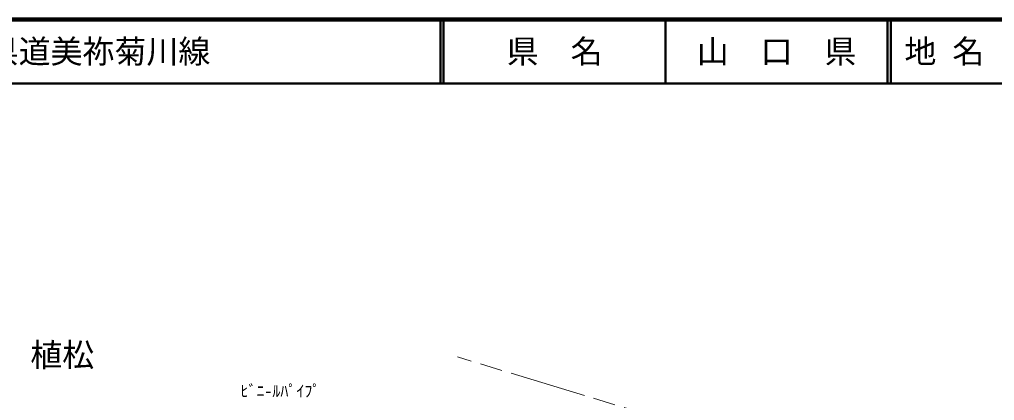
# Model space of a CAD drawing. Units: millimetres, scale not verified. Extents: x 40000 to 680000, y 20000 to 380000.
# Drawn here: x 231866 to 384476, y 320384 to 380000 of the extents above; entities that cross this region are included whole.
import ezdxf
from ezdxf.enums import TextEntityAlignment as Align

# ---------------------------------------------------------------- set-up
doc = ezdxf.new("R2010")
doc.units = ezdxf.units.MM
doc.header["$LTSCALE"] = 1000
doc.linetypes.add('CHAIN', pattern=[18.5, 12, -1.5, 3.5, -1.5])
for name, color, linetype, lineweight in [('M-BGD', 7, 'Continuous', 13), ('M-BMK', 2, 'CHAIN', 13), ('M-STR-HTXT', 7, 'Continuous', 13), ('M-TTL', 2, 'Continuous', 140), ('M-TTL-LINE', 7, 'Continuous', 50)]:
    doc.layers.add(name, color=color, linetype=linetype, lineweight=lineweight)
doc.layers.add('M-TTL-TXT', color=7, linetype='Continuous')
doc.styles.add('ＭＳ ゴシック', font='')
doc.styles.get('ＭＳ ゴシック').set_extended_font_data('MS Gothic')

msp = doc.modelspace()

# ---------------------------------------------------------------- linework, layer by layer
at = {"layer": 'M-BMK'}
msp.add_line((337987, 315810), (300427, 327204), dxfattribs=at)
at = {"layer": 'M-TTL'}
msp.add_line((680000, 380000), (40000, 380000), dxfattribs=at)
at = {"layer": 'M-TTL-LINE'}
for p, q in [((297750, 380000), (297750, 370000)), ((298250, 380000), (298250, 370000)), ((333000, 380000), (333000, 370000)), ((367750, 380000), (367750, 370000)), ((368250, 380000), (368250, 370000)), ((40000, 370000), (680000, 370000))]:
    msp.add_line(p, q, dxfattribs=at)

# ---------------------------------------------------------------- texts
at = {"layer": 'M-BGD', "style": 'ＭＳ ゴシック'}
msp.add_text('植松', height=3666, dxfattribs=at).set_placement((238553, 327517), align=Align.MIDDLE_CENTER)
at = {"layer": 'M-STR-HTXT', "style": 'ＭＳ ゴシック'}
msp.add_text('ﾋﾞﾆ-ﾙﾊﾟｲﾌﾟ', height=1833, dxfattribs=at).set_placement((266456, 320407), align=Align.BOTTOM_LEFT)
at = {"layer": 'M-TTL-TXT', "style": 'ＭＳ ゴシック'}
for s, p in [('一般県道美祢菊川線', (216734, 375000)), ('地 名', (370380, 375000))]:
    msp.add_text(s, height=3666, dxfattribs=at).set_placement(p, align=Align.MIDDLE_LEFT)
for s, p in [('県\u3000名', (315625, 375000)), ('山\u3000口\u3000県', (350375, 375000))]:
    msp.add_text(s, height=3666, dxfattribs=at).set_placement(p, align=Align.MIDDLE_CENTER)

doc.saveas('drawing.dxf')
